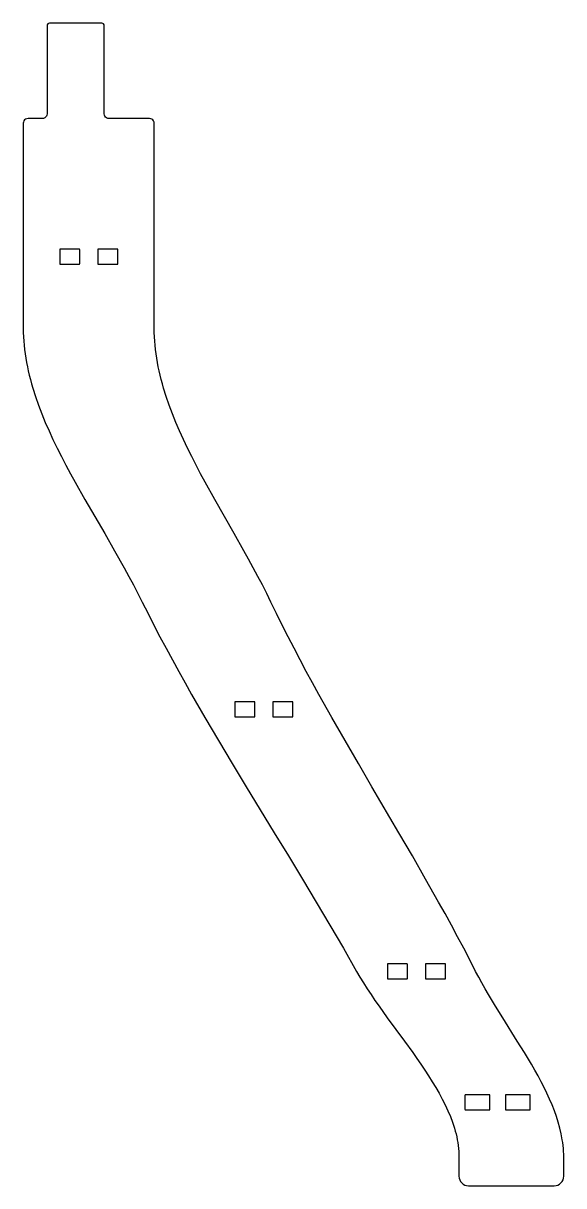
# Model space of a CAD drawing. Header units: millimetres. Extents: x 35 to 262, y 0 to 488.
import ezdxf

# ---------------------------------------------------------------- set-up
doc = ezdxf.new("R2010")
doc.units = ezdxf.units.MM
doc.layers.add('CUT_DESIGN_ONLY', color=1, linetype='Continuous')

msp = doc.modelspace()

# ---------------------------------------------------------------- linework, layer by layer
at = {"layer": 'CUT_DESIGN_ONLY'}
for points in [[(221.219639, 0.076859), (222, 0), (258, 0), (258.780361, 0.076859), (259.530734, 0.304482), (260.222281, 0.674122), (260.828427, 1.171573), (261.325878, 1.777719), (261.695518, 2.469266), (261.923141, 3.219639), (262, 4), (262, 12), (261.982688, 13.21875), (261.931278, 14.4375), (261.846559, 15.65625), (261.729318, 16.875), (261.580345, 18.09375), (261.400428, 19.3125), (260.950914, 21.75), (260.387085, 24.1875), (259.715247, 26.625), (258.941708, 29.0625), (258.072777, 31.5), (257.114759, 33.9375), (256.073964, 36.375), (254.956698, 38.8125), (253.769269, 41.25), (252.517984, 43.6875), (251.209151, 46.125), (249.849078, 48.5625), (248.444071, 51), (245.524489, 55.875), (242.500865, 60.75), (236.34333, 70.5), (233.31034, 75.375), (230.375148, 80.25), (228.959996, 82.6875), (227.588215, 85.125), (226.266114, 87.5625), (225, 90), (222.518446, 94.84375), (219.988501, 99.6875), (217.413677, 104.53125), (214.797483, 109.375), (212.143431, 114.21875), (209.455029, 119.0625), (203.989221, 128.75), (198.428142, 138.4375), (192.799875, 148.125), (181.454105, 167.5), (175.792767, 177.1875), (170.176571, 186.875), (164.6336, 196.5625), (159.191935, 206.25), (156.517869, 211.09375), (153.879661, 215.9375), (151.28082, 220.78125), (148.724858, 225.625), (146.215285, 230.46875), (143.75561, 235.3125), (141.349345, 240.15625), (139, 245), (137.244244, 248.59375), (135.424373, 252.1875), (133.548247, 255.78125), (131.623726, 259.375), (129.658671, 262.96875), (127.66094, 266.5625), (123.598894, 273.75), (119.500466, 280.9375), (115.428535, 288.125), (111.445981, 295.3125), (109.50787, 298.90625), (107.615683, 302.5), (105.77728, 306.09375), (104.00052, 309.6875), (102.293264, 313.28125), (100.663371, 316.875), (99.118701, 320.46875), (97.667115, 324.0625), (96.316472, 327.65625), (95.074631, 331.25), (93.949454, 334.84375), (93.43307, 336.640625), (92.948799, 338.4375), (92.497624, 340.234375), (92.080526, 342.03125), (91.69849, 343.828125), (91.352497, 345.625), (91.043529, 347.421875), (90.772569, 349.21875), (90.5406, 351.015625), (90.348604, 352.8125), (90.197563, 354.609375), (90.088461, 356.40625), (90.022279, 358.203125), (90, 360), (90, 446), (89.931852, 446.517638), (89.732051, 447), (89.414214, 447.414214), (89, 447.732051), (88.517638, 447.931852), (88, 448), (71, 448), (70.482362, 448.068148), (70, 448.267949), (69.585786, 448.585786), (69.267949, 449), (69.068148, 449.482362), (69, 450), (69, 487), (68.92388, 487.382683), (68.707107, 487.707107), (68.382683, 487.92388), (68, 488), (46, 488), (45.617317, 487.92388), (45.292893, 487.707107), (45.07612, 487.382683), (45, 487), (45, 450), (44.931852, 449.482362), (44.732051, 449), (44.414214, 448.585786), (44, 448.267949), (43.517638, 448.068148), (43, 448), (37, 448), (36.482362, 447.931852), (36, 447.732051), (35.585786, 447.414214), (35.267949, 447), (35.068148, 446.517638), (35, 446), (35, 360), (35.022594, 358.203125), (35.089717, 356.40625), (35.200379, 354.609375), (35.353591, 352.8125), (35.548363, 351.015625), (35.783708, 349.21875), (36.058635, 347.421875), (36.372155, 345.625), (36.723279, 343.828125), (37.111017, 342.03125), (37.534381, 340.234375), (37.992381, 338.4375), (38.484028, 336.640625), (39.008333, 334.84375), (40.150959, 331.25), (41.412345, 327.65625), (42.784576, 324.0625), (44.25974, 320.46875), (45.829923, 316.875), (47.487209, 313.28125), (49.223687, 309.6875), (51.03144, 306.09375), (52.902557, 302.5), (54.829122, 298.90625), (56.803222, 295.3125), (60.862371, 288.125), (65.016693, 280.9375), (69.202876, 273.75), (73.35761, 266.5625), (77.417582, 259.375), (79.392249, 255.78125), (81.319483, 252.1875), (83.191371, 248.59375), (85, 245), (87.419874, 240.15625), (89.894478, 235.3125), (92.420871, 230.46875), (94.996113, 225.625), (97.617265, 220.78125), (100.281387, 215.9375), (102.985539, 211.09375), (105.726781, 206.25), (111.308776, 196.5625), (117.003853, 186.875), (122.788493, 177.1875), (128.639178, 167.5), (140.444606, 148.125), (146.352311, 138.4375), (152.231986, 128.75), (158.060111, 119.0625), (163.813167, 109.375), (169.467637, 99.6875), (175, 90), (176.413457, 87.5625), (177.899339, 85.125), (179.449956, 82.6875), (181.057613, 80.25), (182.714619, 77.8125), (184.413282, 75.375), (187.904809, 70.5), (195.04928, 60.75), (198.579148, 55.875), (200.306566, 53.4375), (201.998719, 51), (203.647913, 48.5625), (205.246455, 46.125), (206.786654, 43.6875), (208.260818, 41.25), (209.661254, 38.8125), (210.980269, 36.375), (212.210172, 33.9375), (213.34327, 31.5), (214.37187, 29.0625), (215.288281, 26.625), (216.084811, 24.1875), (216.435716, 22.96875), (216.753766, 21.75), (217.038, 20.53125), (217.287455, 19.3125), (217.501171, 18.09375), (217.678185, 16.875), (217.817537, 15.65625), (217.918264, 14.4375), (217.979406, 13.21875), (218, 12), (218, 4), (218.076859, 3.219639), (218.304482, 2.469266), (218.674122, 1.777719), (219.171573, 1.171573), (219.777719, 0.674122), (220.469266, 0.304482)], [(50.460982, 386.803843), (50.5, 386.8), (58.5, 386.8), (58.539018, 386.803843), (58.576537, 386.815224), (58.611114, 386.833706), (58.641421, 386.858579), (58.666294, 386.888886), (58.684776, 386.923463), (58.696157, 386.960982), (58.7, 387), (58.7, 393), (58.696157, 393.039018), (58.684776, 393.076537), (58.666294, 393.111114), (58.641421, 393.141421), (58.611114, 393.166294), (58.576537, 393.184776), (58.539018, 393.196157), (58.5, 393.2), (50.5, 393.2), (50.460982, 393.196157), (50.423463, 393.184776), (50.388886, 393.166294), (50.358579, 393.141421), (50.333706, 393.111114), (50.315224, 393.076537), (50.303843, 393.039018), (50.3, 393), (50.3, 387), (50.303843, 386.960982), (50.315224, 386.923463), (50.333706, 386.888886), (50.358579, 386.858579), (50.388886, 386.833706), (50.423463, 386.815224)], [(66.460982, 386.803843), (66.5, 386.8), (74.5, 386.8), (74.539018, 386.803843), (74.576537, 386.815224), (74.611114, 386.833706), (74.641421, 386.858579), (74.666294, 386.888886), (74.684776, 386.923463), (74.696157, 386.960982), (74.7, 387), (74.7, 393), (74.696157, 393.039018), (74.684776, 393.076537), (74.666294, 393.111114), (74.641421, 393.141421), (74.611114, 393.166294), (74.576537, 393.184776), (74.539018, 393.196157), (74.5, 393.2), (66.5, 393.2), (66.460982, 393.196157), (66.423463, 393.184776), (66.388886, 393.166294), (66.358579, 393.141421), (66.333706, 393.111114), (66.315224, 393.076537), (66.303843, 393.039018), (66.3, 393), (66.3, 387), (66.303843, 386.960982), (66.315224, 386.923463), (66.333706, 386.888886), (66.358579, 386.858579), (66.388886, 386.833706), (66.423463, 386.815224)], [(123.999536, 196.803843), (124.038554, 196.8), (132.038554, 196.8), (132.077573, 196.803843), (132.115091, 196.815224), (132.149668, 196.833706), (132.179976, 196.858579), (132.204848, 196.888886), (132.22333, 196.923463), (132.234711, 196.960982), (132.238554, 197), (132.238554, 203), (132.234711, 203.039018), (132.22333, 203.076537), (132.204848, 203.111114), (132.179976, 203.141421), (132.149668, 203.166294), (132.115091, 203.184776), (132.077573, 203.196157), (132.038554, 203.2), (124.038554, 203.2), (123.999536, 203.196157), (123.962018, 203.184776), (123.92744, 203.166294), (123.897133, 203.141421), (123.872261, 203.111114), (123.853779, 203.076537), (123.842397, 203.039018), (123.838554, 203), (123.838554, 197), (123.842397, 196.960982), (123.853779, 196.923463), (123.872261, 196.888886), (123.897133, 196.858579), (123.92744, 196.833706), (123.962018, 196.815224)], [(139.999536, 196.803843), (140.038554, 196.8), (148.038554, 196.8), (148.077573, 196.803843), (148.115091, 196.815224), (148.149668, 196.833706), (148.179976, 196.858579), (148.204848, 196.888886), (148.22333, 196.923463), (148.234711, 196.960982), (148.238554, 197), (148.238554, 203), (148.234711, 203.039018), (148.22333, 203.076537), (148.204848, 203.111114), (148.179976, 203.141421), (148.149668, 203.166294), (148.115091, 203.184776), (148.077573, 203.196157), (148.038554, 203.2), (140.038554, 203.2), (139.999536, 203.196157), (139.962018, 203.184776), (139.92744, 203.166294), (139.897133, 203.141421), (139.872261, 203.111114), (139.853779, 203.076537), (139.842397, 203.039018), (139.838554, 203), (139.838554, 197), (139.842397, 196.960982), (139.853779, 196.923463), (139.872261, 196.888886), (139.897133, 196.858579), (139.92744, 196.833706), (139.962018, 196.815224)], [(188.080404, 86.803843), (188.119422, 86.8), (196.119422, 86.8), (196.15844, 86.803843), (196.195959, 86.815224), (196.230536, 86.833706), (196.260844, 86.858579), (196.285716, 86.888886), (196.304198, 86.923463), (196.315579, 86.960982), (196.319422, 87), (196.319422, 93), (196.315579, 93.039018), (196.304198, 93.076537), (196.285716, 93.111114), (196.260844, 93.141421), (196.230536, 93.166294), (196.195959, 93.184776), (196.15844, 93.196157), (196.119422, 93.2), (188.119422, 93.2), (188.080404, 93.196157), (188.042886, 93.184776), (188.008308, 93.166294), (187.978001, 93.141421), (187.953128, 93.111114), (187.934646, 93.076537), (187.923265, 93.039018), (187.919422, 93), (187.919422, 87), (187.923265, 86.960982), (187.934646, 86.923463), (187.953128, 86.888886), (187.978001, 86.858579), (188.008308, 86.833706), (188.042886, 86.815224)], [(204.080404, 86.803843), (204.119422, 86.8), (212.119422, 86.8), (212.15844, 86.803843), (212.195959, 86.815224), (212.230536, 86.833706), (212.260844, 86.858579), (212.285716, 86.888886), (212.304198, 86.923463), (212.315579, 86.960982), (212.319422, 87), (212.319422, 93), (212.315579, 93.039018), (212.304198, 93.076537), (212.285716, 93.111114), (212.260844, 93.141421), (212.230536, 93.166294), (212.195959, 93.184776), (212.15844, 93.196157), (212.119422, 93.2), (204.119422, 93.2), (204.080404, 93.196157), (204.042886, 93.184776), (204.008308, 93.166294), (203.978001, 93.141421), (203.953128, 93.111114), (203.934646, 93.076537), (203.923265, 93.039018), (203.919422, 93), (203.919422, 87), (203.923265, 86.960982), (203.934646, 86.923463), (203.953128, 86.888886), (203.978001, 86.858579), (204.008308, 86.833706), (204.042886, 86.815224)], [(220.681611, 31.803843), (220.720629, 31.8), (230.720629, 31.8), (230.759647, 31.803843), (230.797166, 31.815224), (230.831743, 31.833706), (230.862051, 31.858579), (230.886923, 31.888886), (230.905405, 31.923463), (230.916786, 31.960982), (230.920629, 32), (230.920629, 38), (230.916786, 38.039018), (230.905405, 38.076537), (230.886923, 38.111114), (230.862051, 38.141421), (230.831743, 38.166294), (230.797166, 38.184776), (230.759647, 38.196157), (230.720629, 38.2), (220.720629, 38.2), (220.681611, 38.196157), (220.644093, 38.184776), (220.609515, 38.166294), (220.579208, 38.141421), (220.554335, 38.111114), (220.535853, 38.076537), (220.524472, 38.039018), (220.520629, 38), (220.520629, 32), (220.524472, 31.960982), (220.535853, 31.923463), (220.554335, 31.888886), (220.579208, 31.858579), (220.609515, 31.833706), (220.644093, 31.815224)], [(237.681611, 31.803843), (237.720629, 31.8), (247.720629, 31.8), (247.759647, 31.803843), (247.797166, 31.815224), (247.831743, 31.833706), (247.862051, 31.858579), (247.886923, 31.888886), (247.905405, 31.923463), (247.916786, 31.960982), (247.920629, 32), (247.920629, 38), (247.916786, 38.039018), (247.905405, 38.076537), (247.886923, 38.111114), (247.862051, 38.141421), (247.831743, 38.166294), (247.797166, 38.184776), (247.759647, 38.196157), (247.720629, 38.2), (237.720629, 38.2), (237.681611, 38.196157), (237.644093, 38.184776), (237.609515, 38.166294), (237.579208, 38.141421), (237.554335, 38.111114), (237.535853, 38.076537), (237.524472, 38.039018), (237.520629, 38), (237.520629, 32), (237.524472, 31.960982), (237.535853, 31.923463), (237.554335, 31.888886), (237.579208, 31.858579), (237.609515, 31.833706), (237.644093, 31.815224)]]:
    msp.add_lwpolyline(points, close=True, dxfattribs=at)

doc.saveas('drawing.dxf')
